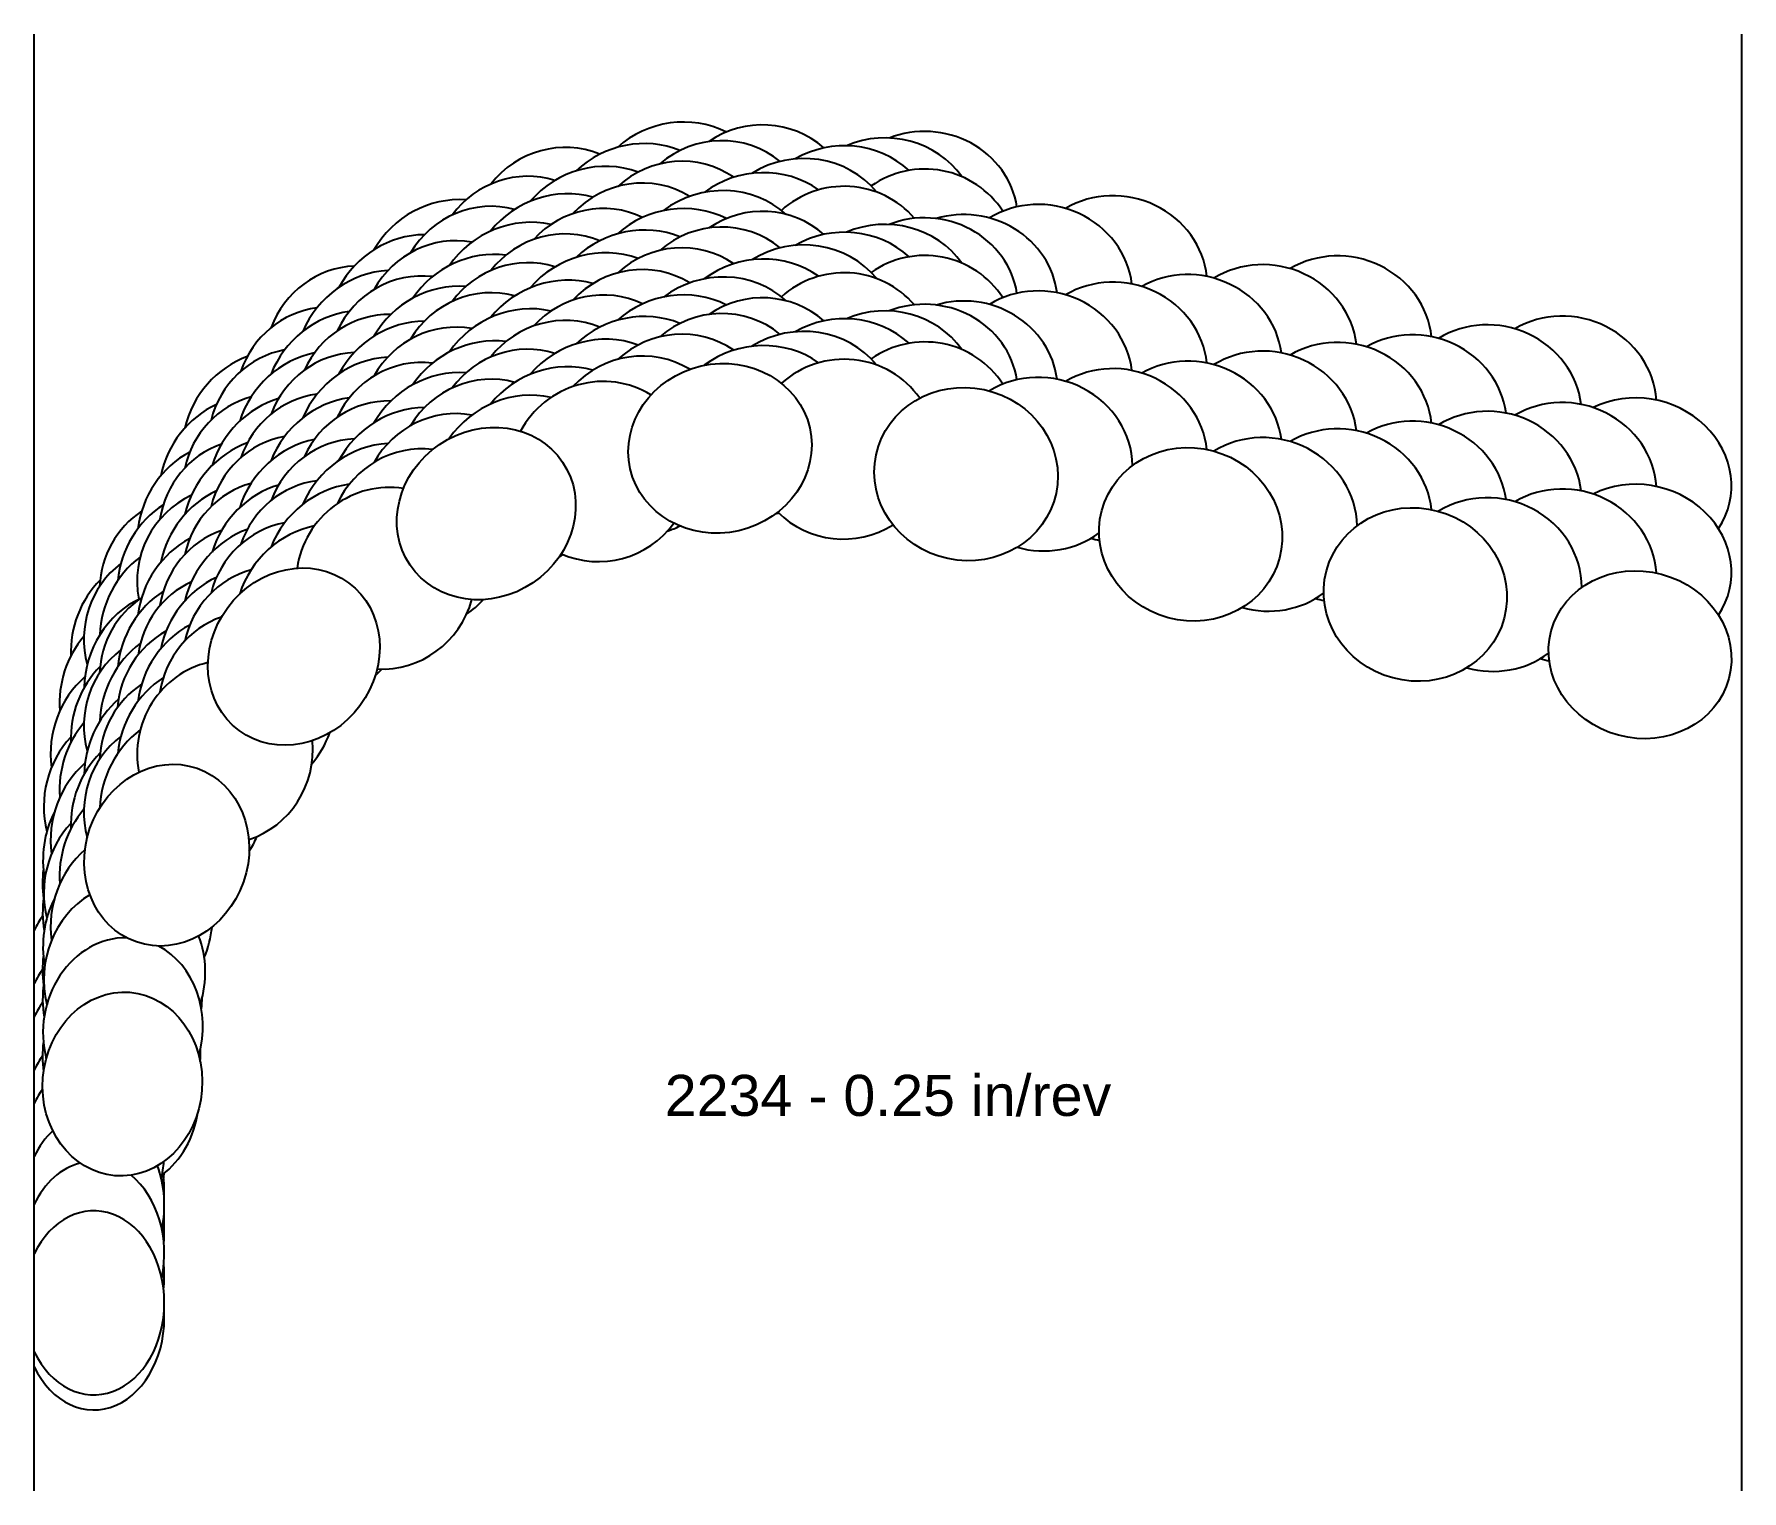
# Model space of a CAD drawing. Header units: inches. Extents: x -4.94 to 0, y -3.07 to 1.14.
import ezdxf
from ezdxf.enums import TextEntityAlignment as Align

# ---------------------------------------------------------------- set-up
doc = ezdxf.new("R2010")
doc.units = ezdxf.units.IN
doc.header["$MEASUREMENT"] = 0
for name, color, linetype, true_color in [('Blade_1', 30, 'Continuous', 0xff7f00), ('Blade_2', 7, 'Continuous', 0xcccc00), ('Blade_3', 7, 'Continuous', 0x00cc00), ('Blade_4', 7, 'Continuous', 0x00cccc), ('Blade_5', 7, 'Continuous', 0x0066cc), ('Blade_6', 190, 'Continuous', 0x7f00ff)]:
    doc.layers.add(name, color=color, linetype=linetype, true_color=true_color)
doc.layers.add('Gage_Line', color=7, linetype='Continuous')
doc.styles.get("Standard").update_dxf_attribs({"font": 'arial.ttf'})

msp = doc.modelspace()

# ---------------------------------------------------------------- linework, layer by layer
at = {"layer": 'Blade_1'}
for centre, major_axis, ratio, start_param, end_param in [((-2.9545, 0.4406), (0.2594, 0.059), 0.918354, 6.843899, 8.31235), ((-2.5969, 0.4383), (0.2642, 0.0306), 0.977258, 6.864421, 8.485116), ((-3.2991, 0.3736), (0.2234, 0.1444), 0.970135, 6.818571, 8.119411), ((-2.2431, 0.3661), (0.2601, -0.0557), 0.93955, 6.60471, 8.384965), ((-3.6302, 0.2521), (0.2205, 0.1488), 0.907313, 7.083805, 8.272817), ((-2.9545, 0.1906), (0.2594, 0.059), 0.918354, 6.843899, 8.31235), ((-2.5969, 0.1883), (0.2642, 0.0306), 0.977258, 6.864421, 8.485116), ((-1.5937, 0.192), (0.2569, -0.0688), 0.939693, 6.658827, 8.662622), ((-3.2991, 0.1236), (0.2234, 0.1444), 0.970135, 6.818571, 8.119411), ((-2.2431, 0.1161), (0.2601, -0.0557), 0.93955, 6.60471, 8.384965), ((-3.9212, 0.0649), (0.1514, 0.2187), 0.961035, 6.850112, 8.04204), ((-3.6302, 0.0021), (0.2205, 0.1488), 0.907313, 7.083805, 8.272817), ((-0.9442, 0.018), (0.2569, -0.0688), 0.939693, 6.658746, 8.662622), ((-2.5969, -0.0617), (0.2642, 0.0306), 0.977258, 6.767922, 8.485116), ((-1.5937, -0.058), (0.2569, -0.0688), 0.939693, 6.658827, 8.662622), ((-3.2991, -0.1264), (0.2234, 0.1444), 0.970135, 6.712012, 8.372606), ((-0.2943, -0.1561), (0.2569, -0.0688), 0.906308, 5.979951, 8.62909), ((-4.1867, -0.1616), (0.1585, 0.2136), 0.89517, 0.871537, 1.951175), ((-3.9212, -0.1851), (0.1514, 0.2187), 0.961035, 6.850112, 8.04204), ((-0.9442, -0.232), (0.2569, -0.0688), 0.939693, 6.658746, 8.662622), ((-0.2943, -0.4061), (0.2569, -0.0688), 0.906308, 5.979951, 8.62909), ((-4.3857, -0.4374), (0.0721, 0.256), 0.95167, 6.962638, 8.338042), ((-4.1867, -0.4116), (0.1585, 0.2136), 0.89517, 7.154722, 8.23436), ((-3.9212, -0.4351), (0.1514, 0.2187), 0.961035, 6.70849, 8.328778), ((-2.5969, -0.0617), (0.2642, 0.0306), 0.977258, 3.80075, 5.165866), ((-3.2991, -0.1264), (0.2234, 0.1444), 0.970135, 3.704304, 5.083644), ((-4.3857, -0.6874), (0.0721, 0.256), 0.95167, 6.962638, 7.999789), ((-4.5542, -0.7356), (0.0877, 0.2511), 0.883713, 6.987542, 8.212374), ((-3.9212, -0.4351), (0.1514, 0.2187), 0.961035, 3.670701, 5.063485), ((-4.3857, -0.9374), (0.0721, 0.256), 0.95167, 6.765677, 8.338042), ((-4.5542, -0.9856), (0.0877, 0.2511), 0.883713, 1.00007, 1.929189), ((-4.3857, -0.9374), (0.0721, 0.256), 0.95167, 3.704484, 5.098145), ((-4.6823, -1.3974), (0.0215, 0.2651), 0.866605, 7.769302, 8.14096), ((-4.6823, -1.6474), (0.0215, 0.2651), 0.866605, 7.769302, 8.14096), ((-4.6823, -1.6474), (0.0215, 0.2651), 0.866605, 4.659168, 4.783587), ((-4.7649, -2.53), (0, 0.266), 0.766045, 2.13133, 7.293449), ((-4.7649, -2.28), (0, 0.266), 0.766045, 4.509955, 4.771834)]:
    msp.add_ellipse(centre, major_axis=major_axis, ratio=ratio, start_param=start_param, end_param=end_param, dxfattribs=at)
for centre, major_axis, ratio in [((-2.9545, -0.0594), (0.2594, 0.059), 0.918354), ((-2.2431, -0.1339), (0.2601, -0.0557), 0.93955), ((-3.6302, -0.2479), (0.2205, 0.1488), 0.907313), ((-1.5937, -0.308), (0.2569, -0.0688), 0.939693), ((-0.9442, -0.482), (0.2569, -0.0688), 0.939693), ((-4.1867, -0.6616), (0.1585, 0.2136), 0.89517), ((-0.2943, -0.6561), (0.2569, -0.0688), 0.906308), ((-4.5542, -1.2356), (0.0877, 0.2511), 0.883713), ((-4.6823, -1.8974), (0.0215, 0.2651), 0.866605)]:
    msp.add_ellipse(centre, major_axis=major_axis, ratio=ratio, dxfattribs=at)
at = {"layer": 'Blade_2'}
for centre, major_axis, ratio, start_param, end_param in [((-2.8349, 0.4928), (0.2629, 0.0403), 0.91886, 7.040954, 8.38531), ((-3.1856, 0.4475), (0.2336, 0.1272), 0.970846, 6.792831, 8.19205), ((-3.5232, 0.3462), (0.2292, 0.1349), 0.908105, 7.049509, 8.333176), ((-2.8349, 0.2428), (0.2629, 0.0403), 0.91886, 7.040954, 8.38531), ((-3.8266, 0.1769), (0.1654, 0.2083), 0.961929, 6.81484, 8.10015), ((-3.1856, 0.1975), (0.2336, 0.1272), 0.970846, 6.792831, 8.19205), ((-3.5232, 0.0962), (0.2292, 0.1349), 0.908105, 7.049509, 8.333176), ((-2.8349, -0.0072), (0.2629, 0.0403), 0.91886, 7.040954, 8.38531), ((-4.1056, -0.0338), (0.1702, 0.2044), 0.895983, 7.117995, 8.284321), ((-3.8266, -0.0731), (0.1654, 0.2083), 0.961929, 6.81484, 8.10015), ((-3.1856, -0.0525), (0.2336, 0.1272), 0.970846, 6.792831, 8.19205), ((-3.5232, -0.1538), (0.2292, 0.1349), 0.908105, 7.049509, 8.333176), ((-4.3221, -0.298), (0.0864, 0.2516), 0.952424, 6.923774, 8.041784), ((-4.1056, -0.2838), (0.1702, 0.2044), 0.895983, 7.117995, 8.284321), ((-3.8266, -0.3231), (0.1654, 0.2083), 0.961929, 6.81484, 8.10015), ((-2.8349, -0.0072), (0.2629, 0.0403), 0.91886, 4.732588, 4.761742), ((-4.1056, -0.5338), (0.1702, 0.2044), 0.895983, 7.117995, 8.284321), ((-3.1856, -0.0525), (0.2336, 0.1272), 0.970846, 4.532047, 4.676414), ((-4.3221, -0.548), (0.0864, 0.2516), 0.952424, 6.923774, 8.041784), ((-4.5081, -0.5864), (0.1003, 0.2464), 0.884254, 0.96781, 1.963262), ((-3.5232, -0.1538), (0.2292, 0.1349), 0.908105, 4.637599, 4.679205), ((-3.8266, -0.3231), (0.1654, 0.2083), 0.961929, 4.398006, 4.64066), ((-4.3221, -0.798), (0.0864, 0.2516), 0.952424, 6.923774, 8.041784), ((-4.5081, -0.8364), (0.1003, 0.2464), 0.884254, 0.96781, 1.963262), ((-4.1056, -0.5338), (0.1702, 0.2044), 0.895983, 4.55744, 4.654975), ((-4.5081, -1.0864), (0.1003, 0.2464), 0.884254, 0.96781, 1.963262), ((-4.3221, -0.798), (0.0864, 0.2516), 0.952424, 4.315184, 4.705479), ((-4.6809, -1.2398), (0.0331, 0.2639), 0.866622, 7.455989, 8.209815), ((-4.5081, -1.0864), (0.1003, 0.2464), 0.884254, 4.503904, 4.685453), ((-4.6809, -1.4898), (0.0331, 0.2639), 0.866622, 7.455989, 8.209815), ((-4.6809, -1.7398), (0.0331, 0.2639), 0.866622, 6.381116, 8.2848), ((-4.6809, -1.7398), (0.0331, 0.2639), 0.866622, 4.53617, 5.962622), ((-4.7649, -2.3869), (0, 0.266), 0.766045, 6.479041, 7.293449), ((-4.7649, -2.3869), (0, 0.266), 0.766045, 4.440169, 5.727819), ((-4.7649, -2.1369), (0, 0.266), 0.766045, 4.501366, 4.641328)]:
    msp.add_ellipse(centre, major_axis=major_axis, ratio=ratio, start_param=start_param, end_param=end_param, dxfattribs=at)
at = {"layer": 'Blade_3'}
for centre, major_axis, ratio, start_param, end_param in [((-3.0703, 0.5109), (0.2427, 0.1089), 0.9715, 6.815176, 8.186965), ((-2.7153, 0.5322), (0.2649, 0.0245), 0.925968, 6.834358, 8.353436), ((-2.3616, 0.4872), (0.2656, -0.0154), 0.981303, 6.904316, 8.536164), ((-3.4141, 0.4298), (0.2371, 0.1205), 0.908857, 7.060342, 8.317864), ((-2.0266, 0.3949), (0.2569, -0.0688), 0.939693, 6.644084, 8.697733), ((-3.728, 0.2794), (0.179, 0.1968), 0.962812, 6.824016, 8.094491), ((-3.0703, 0.2609), (0.2427, 0.1089), 0.9715, 6.815176, 8.186965), ((-2.7153, 0.2822), (0.2649, 0.0245), 0.925968, 6.834358, 8.353436), ((-2.3616, 0.2372), (0.2656, -0.0154), 0.981303, 6.904316, 8.536164), ((-3.4141, 0.1798), (0.2371, 0.1205), 0.908857, 7.060342, 8.317864), ((-1.3772, 0.2208), (0.2569, -0.0688), 0.939693, 6.644576, 8.698018), ((-2.0266, 0.1449), (0.2569, -0.0688), 0.939693, 6.644084, 8.697733), ((-4.0195, 0.0855), (0.1816, 0.1944), 0.896812, 7.116501, 8.273015), ((-3.728, 0.0294), (0.179, 0.1968), 0.962812, 6.824016, 8.094491), ((-2.7153, 0.0322), (0.2649, 0.0245), 0.925968, 6.834358, 8.353436), ((-0.7278, 0.0468), (0.2569, -0.0688), 0.939693, 6.644576, 8.697875), ((-3.0703, 0.0109), (0.2427, 0.1089), 0.9715, 6.815176, 8.186965), ((-2.3616, -0.0128), (0.2656, -0.0154), 0.981303, 6.904316, 8.536164), ((-1.3772, -0.0292), (0.2569, -0.0688), 0.939693, 6.644576, 8.698018), ((-3.4141, -0.0702), (0.2371, 0.1205), 0.908857, 7.060342, 8.317864), ((-2.0266, -0.1051), (0.2569, -0.0688), 0.939693, 6.545469, 8.697733), ((-4.2529, -0.166), (0.1008, 0.2462), 0.953223, 6.915408, 8.037016), ((-4.0195, -0.1645), (0.1816, 0.1944), 0.896812, 7.116501, 8.273015), ((-3.728, -0.2206), (0.179, 0.1968), 0.962812, 6.824016, 8.094491), ((-0.7278, -0.2032), (0.2569, -0.0688), 0.939693, 6.644576, 8.697875), ((-1.3772, -0.2792), (0.2569, -0.0688), 0.939693, 6.545569, 8.698018), ((-4.2529, -0.416), (0.1008, 0.2462), 0.953223, 6.915408, 8.037016), ((-4.0195, -0.4145), (0.1816, 0.1944), 0.896812, 7.116501, 8.273015), ((-0.7278, -0.4532), (0.2569, -0.0688), 0.939693, 6.527413, 8.697875), ((-4.4558, -0.4435), (0.1123, 0.2411), 0.884855, 0.949369, 1.953795), ((-2.0266, -0.1051), (0.2569, -0.0688), 0.939693, 4.697129, 5.645746), ((-4.2529, -0.666), (0.1008, 0.2462), 0.953223, 6.915408, 8.037016), ((-4.4558, -0.6935), (0.1123, 0.2411), 0.884855, 0.949369, 1.953795), ((-1.3772, -0.2792), (0.2569, -0.0688), 0.939693, 4.701569, 5.646236), ((-0.7278, -0.4532), (0.2569, -0.0688), 0.939693, 4.701837, 5.651782), ((-4.4558, -0.9435), (0.1123, 0.2411), 0.884855, 0.949369, 1.953795), ((-4.6761, -1.0848), (0.0416, 0.2627), 0.874591, 7.190633, 8.307698), ((-4.6761, -1.3348), (0.0416, 0.2627), 0.874591, 7.190633, 8.307698), ((-4.6761, -1.5848), (0.0416, 0.2627), 0.874591, 6.905734, 8.307698), ((-4.6761, -1.5848), (0.0416, 0.2627), 0.874591, 4.540247, 5.300339), ((-4.7649, -1.7484), (0, 0.266), 0.766045, 7.099348, 7.293449), ((-4.7649, -1.9984), (0, 0.266), 0.766045, 7.099348, 7.293449), ((-4.7649, -2.2484), (0, 0.266), 0.766045, 6.906084, 7.293449), ((-4.7649, -2.2484), (0, 0.266), 0.766045, 4.448886, 5.15886)]:
    msp.add_ellipse(centre, major_axis=major_axis, ratio=ratio, start_param=start_param, end_param=end_param, dxfattribs=at)
at = {"layer": 'Blade_4'}
for centre, major_axis, ratio, start_param, end_param in [((-2.9538, 0.5708), (0.2503, 0.0902), 0.972094, 6.804952, 8.2356), ((-2.5957, 0.5691), (0.2659, 0.007), 0.926341, 7.046133, 8.388373), ((-3.3016, 0.5086), (0.2434, 0.1072), 0.916504, 7.036302, 8.344581), ((-3.6256, 0.3795), (0.192, 0.1841), 0.963676, 6.806738, 8.135601), ((-2.9538, 0.3208), (0.2503, 0.0902), 0.972094, 6.804952, 8.2356), ((-2.5957, 0.3191), (0.2659, 0.007), 0.926341, 7.046133, 8.388373), ((-3.3016, 0.2586), (0.2434, 0.1072), 0.916504, 7.036302, 8.344581), ((-3.9276, 0.2015), (0.1904, 0.1857), 0.904827, 7.080848, 8.29126), ((-3.6256, 0.1295), (0.192, 0.1841), 0.963676, 6.806738, 8.135601), ((-2.9538, 0.0708), (0.2503, 0.0902), 0.972094, 6.804952, 8.2356), ((-2.5957, 0.0691), (0.2659, 0.007), 0.926341, 7.046133, 8.388373), ((-3.3016, 0.0086), (0.2434, 0.1072), 0.916504, 7.036302, 8.344581), ((-4.1781, -0.0346), (0.1152, 0.2398), 0.954056, 6.887558, 8.06692), ((-3.9276, -0.0485), (0.1904, 0.1857), 0.904827, 7.080848, 8.29126), ((-3.6256, -0.1205), (0.192, 0.1841), 0.963676, 6.806738, 8.135601), ((-4.1781, -0.2846), (0.1152, 0.2398), 0.954056, 6.887558, 8.06692), ((-3.9276, -0.2985), (0.1904, 0.1857), 0.904827, 7.080848, 8.29126), ((-4.3959, -0.3013), (0.1218, 0.2365), 0.892931, 0.909251, 1.963334), ((-4.1781, -0.5346), (0.1152, 0.2398), 0.954056, 6.887558, 8.06692), ((-4.3959, -0.5513), (0.1218, 0.2365), 0.892931, 0.909251, 1.963334), ((-4.542, -0.6072), (0.0382, 0.2632), 0.945133, 7.048329, 8.285108), ((-4.3959, -0.8013), (0.1218, 0.2365), 0.892931, 0.909251, 1.963334), ((-4.542, -0.8572), (0.0382, 0.2632), 0.945133, 7.048329, 8.285108), ((-4.6559, -0.9282), (0.0537, 0.2605), 0.874838, 7.127734, 8.236819), ((-4.542, -1.1072), (0.0382, 0.2632), 0.945133, 7.048329, 8.285108), ((-4.6559, -1.1782), (0.0537, 0.2605), 0.874838, 7.127734, 8.236819), ((-4.6559, -1.4282), (0.0537, 0.2605), 0.874838, 7.127734, 8.236819), ((-4.7649, -1.5947), (0, 0.266), 0.766045, 7.09649, 7.293449), ((-4.6559, -1.4282), (0.0537, 0.2605), 0.874838, 4.48891, 4.833239), ((-4.7649, -1.8447), (0, 0.266), 0.766045, 7.09649, 7.293449), ((-4.7649, -2.0947), (0, 0.266), 0.766045, 7.09649, 7.293449), ((-4.7649, -2.0947), (0, 0.266), 0.766045, 4.419421, 4.613277)]:
    msp.add_ellipse(centre, major_axis=major_axis, ratio=ratio, start_param=start_param, end_param=end_param, dxfattribs=at)
at = {"layer": 'Blade_5'}
for centre, major_axis, ratio, start_param, end_param in [((-2.8349, 0.6167), (0.2571, 0.0684), 0.972628, 6.853551, 8.206009), ((-3.1875, 0.5752), (0.2498, 0.0915), 0.917175, 7.068611, 8.298066), ((-2.477, 0.59), (0.2659, -0.0072), 0.933036, 6.893605, 8.313934), ((-3.5192, 0.4668), (0.2044, 0.1702), 0.964517, 6.837117, 8.106561), ((-2.8349, 0.3667), (0.2571, 0.0684), 0.972628, 6.853551, 8.206009), ((-1.8102, 0.4201), (0.2569, -0.0688), 0.939693, 6.630382, 8.67964), ((-3.1875, 0.3252), (0.2498, 0.0915), 0.917175, 7.068611, 8.298066), ((-2.477, 0.34), (0.2659, -0.0072), 0.933036, 6.893605, 8.313934), ((-3.8324, 0.3065), (0.201, 0.1742), 0.905668, 7.097745, 8.254897), ((-3.5192, 0.2168), (0.2044, 0.1702), 0.964517, 6.837117, 8.106561), ((-1.1607, 0.2461), (0.2569, -0.0688), 0.939693, 6.630382, 8.6803), ((-2.8349, 0.1167), (0.2571, 0.0684), 0.972628, 6.853551, 8.206009), ((-1.8102, 0.1701), (0.2569, -0.0688), 0.939693, 6.630382, 8.67964), ((-4.0976, 0.086), (0.1295, 0.2323), 0.954922, 6.898041, 8.043928), ((-2.477, 0.09), (0.2659, -0.0072), 0.933036, 6.893605, 8.313934), ((-3.8324, 0.0565), (0.201, 0.1742), 0.905668, 7.097745, 8.254897), ((-3.1875, 0.0752), (0.2498, 0.0915), 0.917175, 7.068611, 8.298066), ((-0.5113, 0.0721), (0.2569, -0.0688), 0.939693, 6.593704, 8.6803), ((-3.5192, -0.0332), (0.2044, 0.1702), 0.964517, 6.837117, 8.106561), ((-1.1607, -0.0039), (0.2569, -0.0688), 0.939693, 6.630382, 8.6803), ((-1.8102, -0.0799), (0.2569, -0.0688), 0.939693, 6.630382, 8.67964), ((-4.3318, -0.1686), (0.1342, 0.2296), 0.89364, 7.188924, 8.219924), ((-4.0976, -0.164), (0.1295, 0.2323), 0.954922, 6.898041, 8.043928), ((-3.8324, -0.1935), (0.201, 0.1742), 0.905668, 7.097745, 8.254897), ((-0.5113, -0.1779), (0.2569, -0.0688), 0.939693, 6.593704, 8.6803), ((-1.1607, -0.2539), (0.2569, -0.0688), 0.939693, 6.630382, 8.6803), ((-4.3318, -0.4186), (0.1342, 0.2296), 0.89364, 7.188924, 8.219924), ((-4.0976, -0.414), (0.1295, 0.2323), 0.954922, 6.898041, 8.043928), ((-0.5113, -0.4279), (0.2569, -0.0688), 0.939693, 6.593704, 8.6803), ((-4.4964, -0.4654), (0.0519, 0.2609), 0.945711, 7.034551, 8.013588), ((-1.8102, -0.0799), (0.2569, -0.0688), 0.939693, 4.686116, 4.78027), ((-4.3318, -0.6686), (0.1342, 0.2296), 0.89364, 7.188924, 8.219924), ((-4.4964, -0.7154), (0.0519, 0.2609), 0.945711, 7.034551, 8.013588), ((-1.1607, -0.2539), (0.2569, -0.0688), 0.939693, 4.686298, 4.78027), ((-4.6273, -0.7803), (0.0628, 0.2585), 0.882835, 1.047629, 1.923401), ((-0.5113, -0.4279), (0.2569, -0.0688), 0.939693, 4.686298, 4.786702), ((-4.4964, -0.9654), (0.0519, 0.2609), 0.945711, 7.034551, 8.013588), ((-4.6273, -1.0303), (0.0628, 0.2585), 0.882835, 1.047629, 1.923401), ((-4.6273, -1.2803), (0.0628, 0.2585), 0.882835, 1.047629, 1.923401), ((-4.6867, -1.9374), (0.0169, 0.2655), 0.849943, 3.771744, 4.618577), ((-4.7649, -2.3237), (0, 0.266), 0.766045, 4.593313, 4.794741), ((-4.7649, -2.5737), (0, 0.266), 0.766045, 2.13133, 4.794741)]:
    msp.add_ellipse(centre, major_axis=major_axis, ratio=ratio, start_param=start_param, end_param=end_param, dxfattribs=at)
at = {"layer": 'Blade_6'}
for centre, major_axis, ratio, start_param, end_param in [((-3.0716, 0.6382), (0.2551, 0.0753), 0.917794, 7.050577, 8.335676), ((-2.3592, 0.6086), (0.2641, -0.0319), 0.933272, 6.535229, 8.378437), ((-3.4107, 0.5507), (0.216, 0.1552), 0.965316, 6.821718, 8.150553), ((-3.7332, 0.4091), (0.2111, 0.1618), 0.906499, 7.074795, 8.287854), ((-3.0716, 0.3882), (0.2551, 0.0753), 0.917794, 7.050577, 8.335676), ((-2.3592, 0.3586), (0.2641, -0.0319), 0.933272, 6.535229, 8.378437), ((-3.4107, 0.3007), (0.216, 0.1552), 0.965316, 6.821718, 8.150553), ((-4.0121, 0.2052), (0.1437, 0.2239), 0.955805, 6.873768, 8.07716), ((-3.7332, 0.1591), (0.2111, 0.1618), 0.906499, 7.074795, 8.287854), ((-3.0716, 0.1382), (0.2551, 0.0753), 0.917794, 7.050577, 8.335676), ((-2.3592, 0.1086), (0.2641, -0.0319), 0.933272, 6.535229, 8.378437), ((-3.4107, 0.0507), (0.216, 0.1552), 0.965316, 6.821718, 8.150553), ((-4.262, -0.0362), (0.1465, 0.222), 0.894389, 7.161282, 8.246013), ((-4.0121, -0.0448), (0.1437, 0.2239), 0.955805, 6.873768, 8.07716), ((-3.7332, -0.0909), (0.2111, 0.1618), 0.906499, 7.074795, 8.287854), ((-4.262, -0.2862), (0.1465, 0.222), 0.894389, 7.161282, 8.246013), ((-4.0121, -0.2948), (0.1437, 0.2239), 0.955805, 6.873768, 8.07716), ((-4.262, -0.5362), (0.1465, 0.222), 0.894389, 7.161282, 8.246013), ((-4.594, -0.6302), (0.0752, 0.2551), 0.883238, 1.02102, 1.93748), ((-4.4446, -0.8228), (0.0653, 0.2579), 0.946354, 7.003183, 8.034155), ((-4.594, -0.8802), (0.0752, 0.2551), 0.883238, 1.02102, 1.93748), ((-4.594, -1.1302), (0.0752, 0.2551), 0.883238, 1.02102, 1.93748), ((-4.6849, -1.3123), (0.0142, 0.2656), 0.858399, 7.765424, 8.084516), ((-4.6849, -1.5623), (0.0142, 0.2656), 0.858399, 7.765424, 8.084516), ((-4.6849, -1.8123), (0.0142, 0.2656), 0.858399, 7.765424, 8.084516), ((-4.6849, -1.8123), (0.0142, 0.2656), 0.858399, 4.684122, 4.822832), ((-4.7649, -2.204), (0, 0.266), 0.766045, 4.628835, 4.838729), ((-4.7649, -2.454), (0, 0.266), 0.766045, 4.569032, 4.838729)]:
    msp.add_ellipse(centre, major_axis=major_axis, ratio=ratio, start_param=start_param, end_param=end_param, dxfattribs=at)
at = {"layer": 'Gage_Line'}
for p, q in [((-4.9375, -3.0737), (-4.9375, 1.1382)), ((0, -3.0737), (0, 1.1382))]:
    msp.add_line(p, q, dxfattribs=at)

# ---------------------------------------------------------------- texts
msp.add_text('2234 - 0.25 in/rev', height=0.11875).set_placement((-2.4688, -1.9303), align=Align.MIDDLE_CENTER)

doc.saveas('drawing.dxf')
